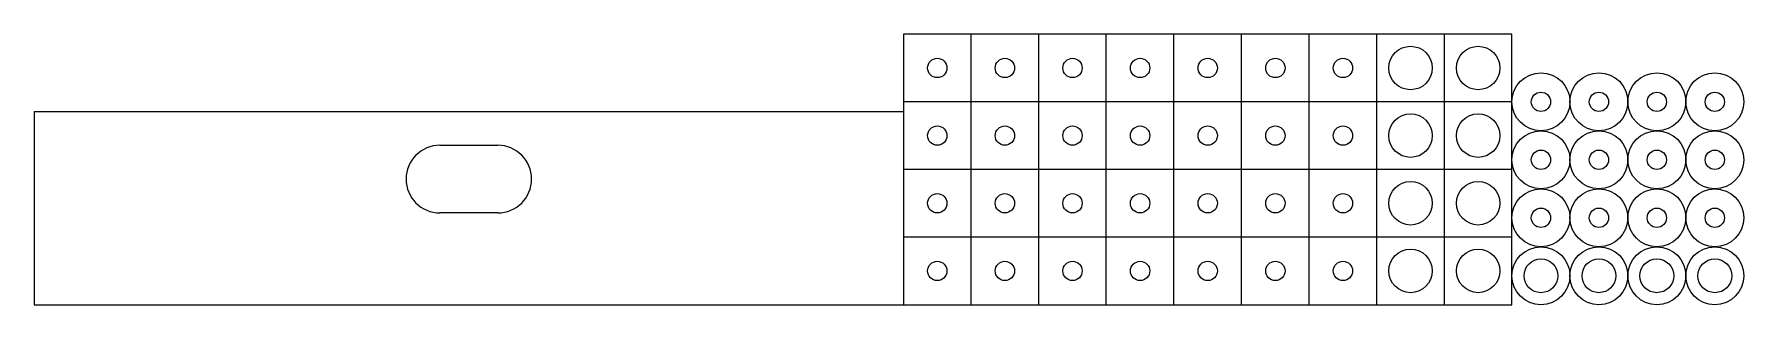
# Model space of a CAD drawing. Header units: millimetres. Extents: x 30 to 207, y 10 to 38.
import ezdxf

# ---------------------------------------------------------------- set-up
doc = ezdxf.new("R2010")
doc.units = ezdxf.units.MM

msp = doc.modelspace()

# ---------------------------------------------------------------- linework, layer by layer
for p, q in [((127, 37.99), (120, 37.99)), ((120, 37.99), (120, 9.99)), ((127, 30.99), (127, 37.99)), ((134, 37.99), (127, 37.99)), ((134, 30.99), (134, 37.99)), ((141, 37.99), (134, 37.99)), ((141, 30.99), (141, 37.99)), ((148, 37.99), (141, 37.99)), ((148, 30.99), (148, 37.99)), ((155, 37.99), (148, 37.99)), ((155, 30.99), (155, 37.99)), ((162, 37.99), (155, 37.99)), ((162, 30.99), (162, 37.99)), ((169, 37.99), (162, 37.99)), ((169, 30.99), (169, 37.99)), ((176, 37.99), (169, 37.99)), ((176, 30.99), (176, 37.99)), ((183, 37.99), (176, 37.99)), ((183, 30.99), (183, 37.99)), ((127, 30.99), (120, 30.99)), ((127, 23.99), (127, 30.99)), ((134, 30.99), (127, 30.99)), ((134, 23.99), (134, 30.99)), ((141, 30.99), (134, 30.99)), ((141, 23.99), (141, 30.99)), ((148, 30.99), (141, 30.99)), ((148, 23.99), (148, 30.99)), ((155, 30.99), (148, 30.99)), ((155, 23.99), (155, 30.99)), ((162, 30.99), (155, 30.99)), ((162, 23.99), (162, 30.99)), ((169, 30.99), (162, 30.99)), ((169, 23.99), (169, 30.99)), ((176, 30.99), (169, 30.99)), ((176, 23.99), (176, 30.99)), ((183, 30.99), (176, 30.99)), ((183, 23.99), (183, 30.99)), ((30, 29.99), (120, 29.99)), ((30, 29.99), (30, 9.99)), ((72, 26.49), (78, 26.49)), ((127, 23.99), (120, 23.99)), ((127, 16.99), (127, 23.99)), ((134, 23.99), (127, 23.99)), ((134, 16.99), (134, 23.99)), ((141, 23.99), (134, 23.99)), ((141, 16.99), (141, 23.99)), ((148, 23.99), (141, 23.99)), ((148, 16.99), (148, 23.99)), ((155, 23.99), (148, 23.99)), ((155, 16.99), (155, 23.99)), ((162, 23.99), (155, 23.99)), ((162, 16.99), (162, 23.99)), ((169, 23.99), (162, 23.99)), ((169, 16.99), (169, 23.99)), ((176, 23.99), (169, 23.99)), ((176, 16.99), (176, 23.99)), ((183, 23.99), (176, 23.99)), ((183, 16.99), (183, 23.99)), ((78, 19.49), (72, 19.49)), ((127, 16.99), (120, 16.99)), ((127, 9.99), (127, 16.99)), ((134, 16.99), (127, 16.99)), ((134, 9.99), (134, 16.99)), ((141, 16.99), (134, 16.99)), ((141, 9.99), (141, 16.99)), ((148, 16.99), (141, 16.99)), ((148, 9.99), (148, 16.99)), ((155, 16.99), (148, 16.99)), ((155, 9.99), (155, 16.99)), ((162, 16.99), (155, 16.99)), ((162, 9.99), (162, 16.99)), ((169, 16.99), (162, 16.99)), ((169, 9.99), (169, 16.99)), ((176, 16.99), (169, 16.99)), ((176, 9.99), (176, 16.99)), ((183, 16.99), (176, 16.99)), ((183, 9.99), (183, 16.99)), ((30, 9.99), (120, 9.99)), ((120, 9.99), (155, 9.99)), ((155, 9.99), (169, 9.99)), ((169, 9.99), (183, 9.99))]:
    msp.add_line(p, q)
for centre, radius in [((123.5, 34.49), 1), ((130.5, 34.49), 1), ((137.5, 34.49), 1), ((144.5, 34.49), 1), ((151.5, 34.49), 1), ((158.5, 34.49), 1), ((165.5, 34.49), 1), ((172.5, 34.49), 2.25), ((179.5, 34.49), 2.25), ((186, 30.99), 3), ((192, 30.99), 3), ((198, 30.99), 3), ((204, 30.99), 3), ((186, 30.99), 1), ((192, 30.99), 1), ((198, 30.99), 1), ((204, 30.99), 1), ((123.5, 27.49), 1), ((130.5, 27.49), 1), ((137.5, 27.49), 1), ((144.5, 27.49), 1), ((151.5, 27.49), 1), ((158.5, 27.49), 1), ((165.5, 27.49), 1), ((172.5, 27.49), 2.25), ((179.5, 27.49), 2.25), ((186, 24.99), 3), ((192, 24.99), 3), ((198, 24.99), 3), ((204, 24.99), 3), ((186, 24.99), 1), ((192, 24.99), 1), ((198, 24.99), 1), ((204, 24.99), 1), ((123.5, 20.49), 1), ((130.5, 20.49), 1), ((137.5, 20.49), 1), ((144.5, 20.49), 1), ((151.5, 20.49), 1), ((158.5, 20.49), 1), ((165.5, 20.49), 1), ((172.5, 20.49), 2.25), ((179.5, 20.49), 2.25), ((186, 18.99), 3), ((192, 18.99), 3), ((198, 18.99), 3), ((204, 18.99), 3), ((186, 18.99), 1), ((192, 18.99), 1), ((198, 18.99), 1), ((204, 18.99), 1), ((186, 12.99), 3), ((192, 12.99), 3), ((198, 12.99), 3), ((204, 12.99), 3), ((123.5, 13.49), 1), ((130.5, 13.49), 1), ((137.5, 13.49), 1), ((144.5, 13.49), 1), ((151.5, 13.49), 1), ((158.5, 13.49), 1), ((165.5, 13.49), 1), ((172.5, 13.49), 2.25), ((179.5, 13.49), 2.25), ((186, 12.99), 1.75), ((192, 12.99), 1.75), ((198, 12.99), 1.75), ((204, 12.99), 1.75)]:
    msp.add_circle(centre, radius)
for centre, start, end in [((72, 22.99), 90, 270), ((78, 22.99), 270, 90)]:
    msp.add_arc(centre, 3.5, start, end)

doc.saveas('drawing.dxf')
